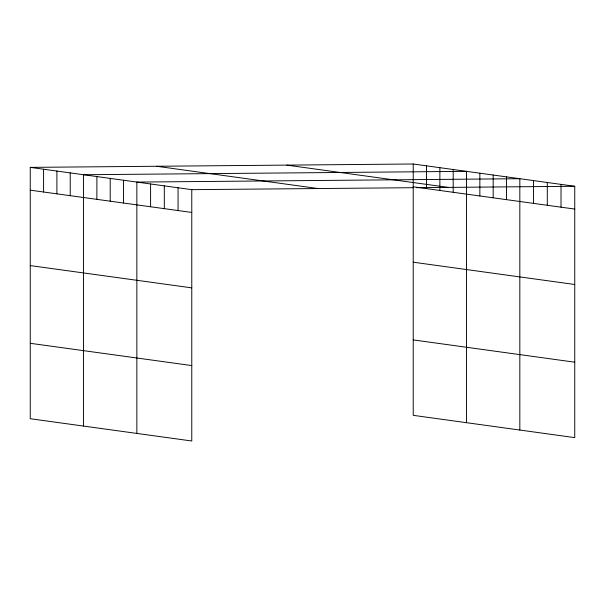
<?xml version="1.0" encoding="UTF-8"?>
<svg xmlns="http://www.w3.org/2000/svg" width="605" height="605" viewBox="0 0 605 605"><rect width="100%" height="100%" fill="white"/><g stroke="black" fill="none" stroke-linecap="round" stroke-linejoin="round"><path stroke-width="0.91" d="M30.25 190.167L30.25 418.72L191.777 441L191.777 189.66L30.25 167.381L30.25 190.167L191.777 212.446M30.25 167.381L413.223 164L574.75 186.279L574.75 437.619L413.223 415.34L413.223 164M191.777 189.66L413.457 187.701M416.285 187.679L574.75 186.279M286.838 165.12L448.365 187.399M413.223 186.786L574.75 209.065M156.635 166.269L318.162 188.548M413.223 262.207L574.75 284.486M30.25 265.587L191.777 287.867M413.223 339.912L574.75 362.191M30.25 343.3L191.777 365.571M561.016 184.389L561.016 207.167M547.291 182.491L547.291 205.276M533.557 180.6L533.557 203.378M519.831 430.042L519.831 178.709L136.859 182.09L136.859 433.422M506.506 176.872L506.506 199.65M493.181 175.026L493.181 197.812M479.856 173.189L479.856 195.975M466.523 422.691L466.523 171.351L83.55 174.739L83.55 426.071M453.198 169.513L453.198 192.299M439.873 167.676L439.873 190.462M426.548 165.838L426.548 188.624M178.052 187.769L178.052 210.548M164.318 185.879L164.318 208.657M150.592 183.981L150.592 206.766M123.533 180.252L123.533 203.03M110.208 178.414L110.208 201.193M96.883 176.577L96.883 199.355M70.225 172.901L70.225 195.68M56.9 171.064L56.9 193.842M43.575 169.226L43.575 192.004"/></g></svg>
